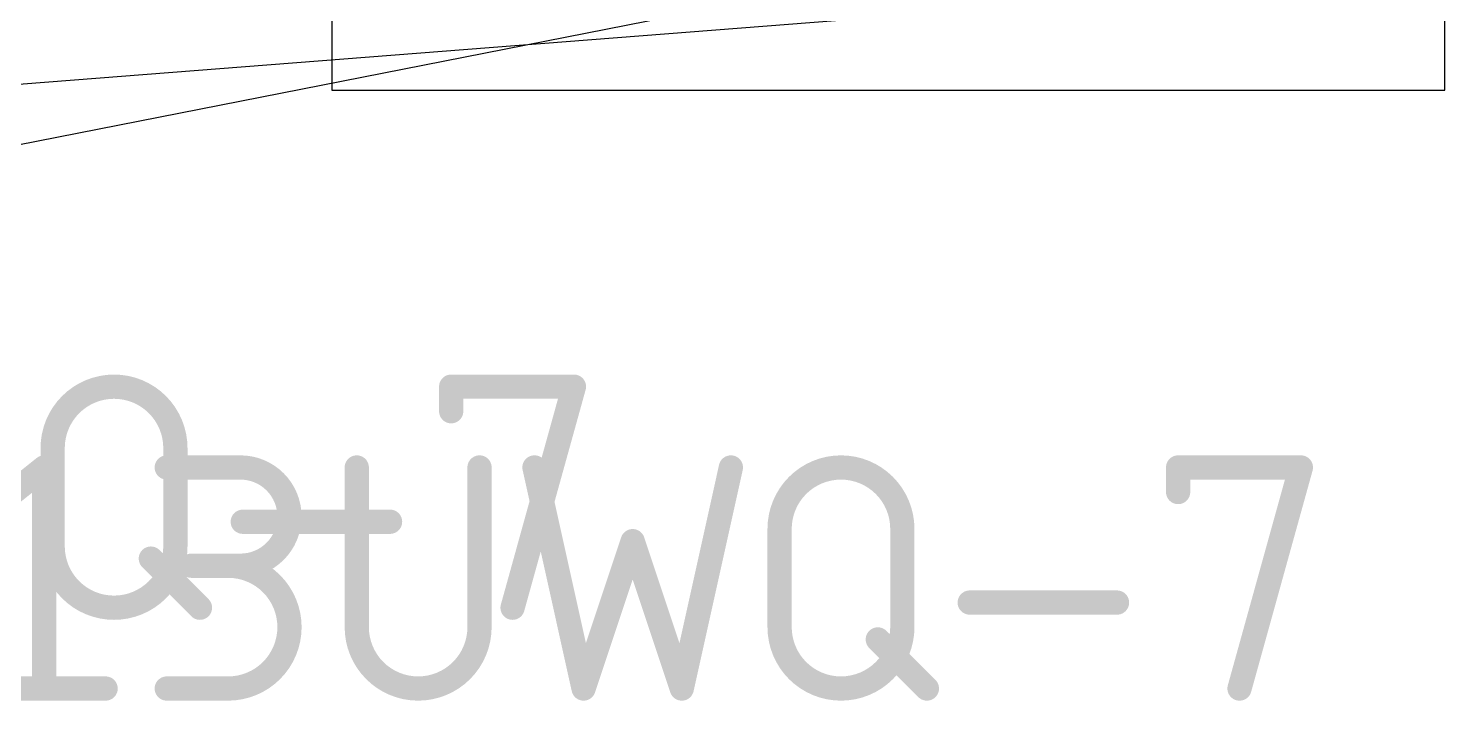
# Model space of a CAD drawing. Extents: x -132 to 159, y -19 to 91.
# Drawn here: x -9.54 to 35, y -19.18 to 1.95 of the extents above; entities that cross this region are included whole.
import ezdxf

# ---------------------------------------------------------------- set-up
doc = ezdxf.new("R2010")
doc.units = 0
for name, color, linetype in [('19', 53, 'CONTINUOUS'), ('20', 30, 'CONTINUOUS'), ('27', 253, 'CONTINUOUS')]:
    doc.layers.add(name, color=color, linetype=linetype)

msp = doc.modelspace()

# ---------------------------------------------------------------- linework, layer by layer
at = {"layer": '19'}
for p, q in [((26.34, 5.405), (-30.2514, -5.7404)), ((32.08, 3.455), (-53.1114, -3.2004))]:
    msp.add_line(p, q, dxfattribs=at)
at = {"layer": '20'}
for p, q in [((0, 55), (0, 0)), ((35, 0), (35, 55)), ((0, 0), (35, 0))]:
    msp.add_line(p, q, dxfattribs=at)
at = {"layer": '27'}
for points, const_width in [([(-4.9143, -11.2448, 1), (-8.7744, -11.2448)], 0.762), ([(3.9486, -9.3147, 1), (3.5676, -9.3147)], 0.381), ([(3.7581, -9.1242, 1), (3.7581, -9.5052)], 0.381), ([(7.8017, -9.3657, 1), (7.4346, -9.2638)], 0.381), ([(7.6182, -9.5052, 1), (7.6182, -9.1242)], 0.381), ([(3.5676, -10.0868, 1), (3.9486, -10.0868)], 0.381), ([(-8.5839, -11.2448, 1), (-8.9649, -11.2448)], 0.381), ([(-8.9649, -11.2448, 1), (-8.5839, -11.2448)], 0.381), ([(-4.7238, -11.2448, 1), (-5.1048, -11.2448)], 0.381), ([(-5.1048, -11.2448, 1), (-4.7238, -11.2448)], 0.381), ([(-8.8484, -11.8547, 1), (-9.2294, -11.8547)], 0.381), ([(-8.9199, -12.0035, 1), (-9.1579, -11.706)], 0.381), ([(-5.1863, -11.6642, 1), (-5.1863, -12.0452)], 0.381), ([(-2.8702, -14.9428, 1), (-2.8702, -11.8547)], 0.762), ([(-2.8702, -11.6642, 1), (-2.8702, -12.0452)], 0.381), ([(-2.8702, -12.0452, 1), (-2.8702, -11.6642)], 0.381), ([(0.9796, -11.8547, 1), (0.5986, -11.8547)], 0.381), ([(4.8397, -11.8547, 1), (4.4587, -11.8547)], 0.381), ([(6.5634, -11.8134, 1), (6.1915, -11.8961)], 0.381), ([(12.7395, -11.8961, 1), (12.3676, -11.8134)], 0.381), ([(17.9457, -13.7848, 1), (14.0856, -13.7848)], 0.762), ([(26.8086, -11.8547, 1), (26.4276, -11.8547)], 0.381), ([(26.6181, -11.6642, 1), (26.6181, -12.0452)], 0.381), ([(30.6617, -11.9057, 1), (30.2946, -11.8038)], 0.381), ([(30.4782, -12.0452, 1), (30.4782, -11.6642)], 0.381), ([(26.4276, -12.6268, 1), (26.8086, -12.6268)], 0.381), ([(-2.796, -13.3703, 1), (-2.796, -13.7513)], 0.381), ([(1.8361, -13.7513, 1), (1.8361, -13.3703)], 0.381), ([(9.6462, -14.1106, 1), (9.2848, -14.231)], 0.381), ([(9.6462, -14.231, 1), (9.2848, -14.1106)], 0.381), ([(14.2761, -13.7848, 1), (13.8951, -13.7848)], 0.381), ([(13.8951, -13.7848, 1), (14.2761, -13.7848)], 0.381), ([(18.1362, -13.7848, 1), (17.7552, -13.7848)], 0.381), ([(17.7552, -13.7848, 1), (18.1362, -13.7848)], 0.381), ([(-8.7744, -14.3329, 1), (-4.9143, -14.3329)], 0.762), ([(-8.5839, -14.3329, 1), (-8.9649, -14.3329)], 0.381), ([(-8.9649, -14.3329, 1), (-8.5839, -14.3329)], 0.381), ([(-4.7238, -14.3329, 1), (-5.1048, -14.3329)], 0.381), ([(-5.1048, -14.3329, 1), (-4.7238, -14.3329)], 0.381), ([(-5.5516, -14.5842, 1), (-5.8211, -14.8536)], 0.381), ([(-4.4143, -14.7523, 1), (-4.4143, -15.1333)], 0.381), ([(-3.2563, -18.8029, 1), (-3.2563, -14.9428)], 0.762), ([(-3.2563, -14.7523, 1), (-3.2563, -15.1333)], 0.381), ([(-2.8702, -14.7523, 1), (-2.8702, -15.1333)], 0.381), ([(-2.8702, -15.1333, 1), (-2.8702, -14.7523)], 0.381), ([(-4.277, -16.3976, 1), (-4.0076, -16.1282)], 0.381), ([(5.5046, -16.2119, 1), (5.8717, -16.3139)], 0.381), ([(20.064, -15.9103, 1), (20.064, -16.2913)], 0.381), ([(24.6961, -16.2913, 1), (24.6961, -15.9103)], 0.381), ([(0.7891, -16.8729, 1), (4.6492, -16.8729)], 0.762), ([(0.9796, -16.8729, 1), (0.5986, -16.8729)], 0.381), ([(0.5986, -16.8729, 1), (0.9796, -16.8729)], 0.381), ([(4.8397, -16.8729, 1), (4.4587, -16.8729)], 0.381), ([(4.4587, -16.8729, 1), (4.8397, -16.8729)], 0.381), ([(14.0856, -16.8729, 1), (17.9457, -16.8729)], 0.762), ([(14.2761, -16.8729, 1), (13.8951, -16.8729)], 0.381), ([(13.8951, -16.8729, 1), (14.2761, -16.8729)], 0.381), ([(17.3084, -17.1242, 1), (17.0389, -17.3936)], 0.381), ([(18.1362, -16.8729, 1), (17.7552, -16.8729)], 0.381), ([(17.7552, -16.8729, 1), (18.1362, -16.8729)], 0.381), ([(-9.2294, -18.8029, 1), (-8.8484, -18.8029)], 0.381), ([(-7.1088, -18.9934, 1), (-7.1088, -18.6124)], 0.381), ([(-5.1863, -18.6124, 1), (-5.1863, -18.9934)], 0.381), ([(-3.2563, -18.6124, 1), (-3.2563, -18.9934)], 0.381), ([(-3.2563, -18.9934, 1), (-3.2563, -18.6124)], 0.381), ([(7.7407, -18.7427, 1), (8.1022, -18.8631)], 0.381), ([(7.7355, -18.8442, 1), (8.1074, -18.7616)], 0.381), ([(10.8236, -18.7616, 1), (11.1955, -18.8442)], 0.381), ([(10.8288, -18.8631, 1), (11.1903, -18.7427)], 0.381), ([(18.583, -18.9376, 1), (18.8524, -18.6682)], 0.381), ([(28.3646, -18.7519, 1), (28.7317, -18.8539)], 0.381)]:
    msp.add_lwpolyline(points, format="xyb", dxfattribs=dict(at, const_width=const_width))
at = {"layer": '27', "const_width": 0.762}
for points in [[(3.7581, -10.0868), (3.7581, -9.3147)], [(3.7581, -9.3147), (7.6182, -9.3147)], [(7.6182, -9.3147), (5.6881, -16.2629)], [(-8.7744, -14.3329), (-8.7744, -11.2448)], [(-4.9143, -11.2448), (-4.9143, -14.3329)], [(-10.9689, -13.3988), (-9.0389, -11.8547)], [(-9.0389, -11.8547), (-9.0389, -18.8029)], [(-5.1863, -11.8547), (-2.8702, -11.8547)], [(0.7891, -11.8547), (0.7891, -16.8729)], [(4.6492, -16.8729), (4.6492, -11.8547)], [(6.3774, -11.8547), (7.9215, -18.8029)], [(11.0095, -18.8029), (12.5536, -11.8547)], [(26.6181, -12.6268), (26.6181, -11.8547)], [(26.6181, -11.8547), (30.4782, -11.8547)], [(30.4782, -11.8547), (28.5481, -18.8029)], [(-2.796, -13.5608), (1.8361, -13.5608)], [(7.9215, -18.8029), (9.4655, -14.1708)], [(9.4655, -14.1708), (11.0095, -18.8029)], [(14.0856, -16.8729), (14.0856, -13.7848)], [(17.9457, -13.7848), (17.9457, -16.8729)], [(-5.6864, -14.7189), (-4.1423, -16.2629)], [(-2.8702, -14.9428), (-4.4143, -14.9428)], [(20.064, -16.1008), (24.6961, -16.1008)], [(17.1737, -17.2589), (18.7177, -18.8029)], [(-10.9689, -18.8029), (-7.1088, -18.8029)], [(-5.1863, -18.8029), (-3.2563, -18.8029)]]:
    msp.add_lwpolyline(points, dxfattribs=at)

doc.saveas('drawing.dxf')
